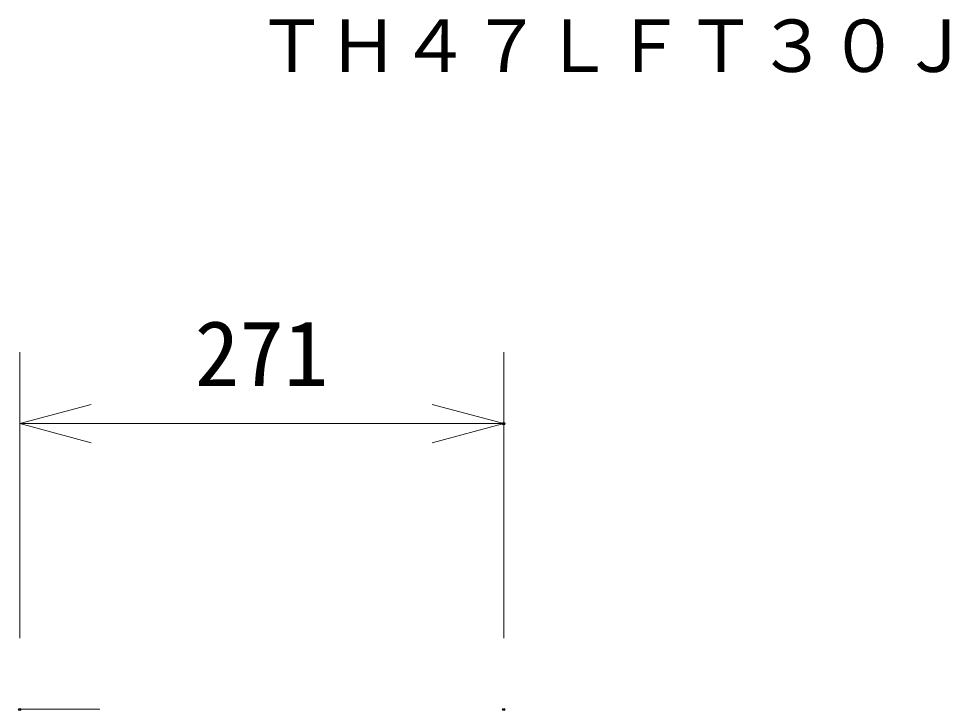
# Model space of a CAD drawing. Units: millimetres, scale not verified. Extents: x -63 to 62, y -56 to 57.
# Drawn here: x 32.89 to 58.92, y 29.11 to 48.43 of the extents above; entities that cross this region are included whole.
import ezdxf
from ezdxf.enums import TextEntityAlignment as Align

# ---------------------------------------------------------------- set-up
doc = ezdxf.new("R2010")
doc.units = ezdxf.units.MM
doc.header["$LTSCALE"] = 0.125
doc.header["$PDMODE"] = 32
doc.header["$PDSIZE"] = 0.0625
for name, color, linetype, lineweight in [('0-0_0', 7, 'Continuous', 20), ('0-4_GAIKEI', 1, 'Continuous', 18), ('0-5_SUNPO', 7, 'Continuous', 20)]:
    doc.layers.add(name, color=color, linetype=linetype, lineweight=lineweight)
doc.layers.add('0-1_DEFPOINTS', color=7, linetype='Continuous')
doc.layers.add('0-6_TOUROKU', color=7, linetype='Continuous')
doc.styles.add('ＭＳ ゴシック', font='')
doc.styles.get('ＭＳ ゴシック').set_extended_font_data('MS Gothic')

# ---------------------------------------------------------------- blocks, each defined once
blk = doc.blocks.new('_OPEN30')
at = {"layer": '0-0_0'}
blk.add_line((0, 0), (-1, 0), dxfattribs=at)
blk.add_lwpolyline([(-1, 0.26795), (0, 0), (-1, -0.26795)], dxfattribs=at)
blk = doc.blocks.new('D6')
at = {"layer": '0-1_DEFPOINTS'}
for p in [(36.7346, 42.692), (23.1996, 34.692), (36.7346, 34.692)]:
    blk.add_point(p, dxfattribs=at)
at = {"layer": '0-5_SUNPO'}
for p, q in [((23.1996, 36.692), (23.1996, 44.692)), ((36.7346, 36.692), (36.7346, 44.692)), ((25.1996, 42.692), (34.7346, 42.692))]:
    blk.add_line(p, q, dxfattribs=at)
at = {"layer": '0-5_SUNPO', "xscale": 2, "yscale": 2, "rotation": 180}
blk.add_blockref('_OPEN30', (23.1996, 42.692), dxfattribs=at)
at = {"layer": '0-5_SUNPO', "xscale": 2, "yscale": 2}
blk.add_blockref('_OPEN30', (36.7346, 42.692), dxfattribs=at)
at = {"layer": '0-5_SUNPO', "style": 'ＭＳ ゴシック'}
blk.add_text('271', height=1.833, dxfattribs=at).set_placement((28.0921, 43.192), align=Align.BOTTOM_LEFT)

msp = doc.modelspace()

# ---------------------------------------------------------------- linework, layer by layer
at = {"layer": '0-4_GAIKEI', "color": 7}
msp.add_line((32.9731, 29.1097), (35.1357, 29.1097), dxfattribs=at)
msp.add_arc((32.9731, 29.0947), 0.015, 90, 135, dxfattribs=at)
at = {"layer": '0-4_GAIKEI'}
msp.add_arc((35.1357, 29.0947), 0.015, 45, 90, dxfattribs=at)

# ---------------------------------------------------------------- block references
at = {"layer": '0-5_SUNPO'}
msp.add_blockref('D6', (9.7173, -5.5903), dxfattribs=at)

# ---------------------------------------------------------------- texts
at = {"layer": '0-6_TOUROKU', "style": 'ＭＳ ゴシック'}
msp.add_text('ＴＨ４７ＬＦＴ３０Ｊ', height=1.466, dxfattribs=at).set_placement((39.5288, 46.5002), align=Align.BOTTOM_LEFT)

doc.saveas('drawing.dxf')
